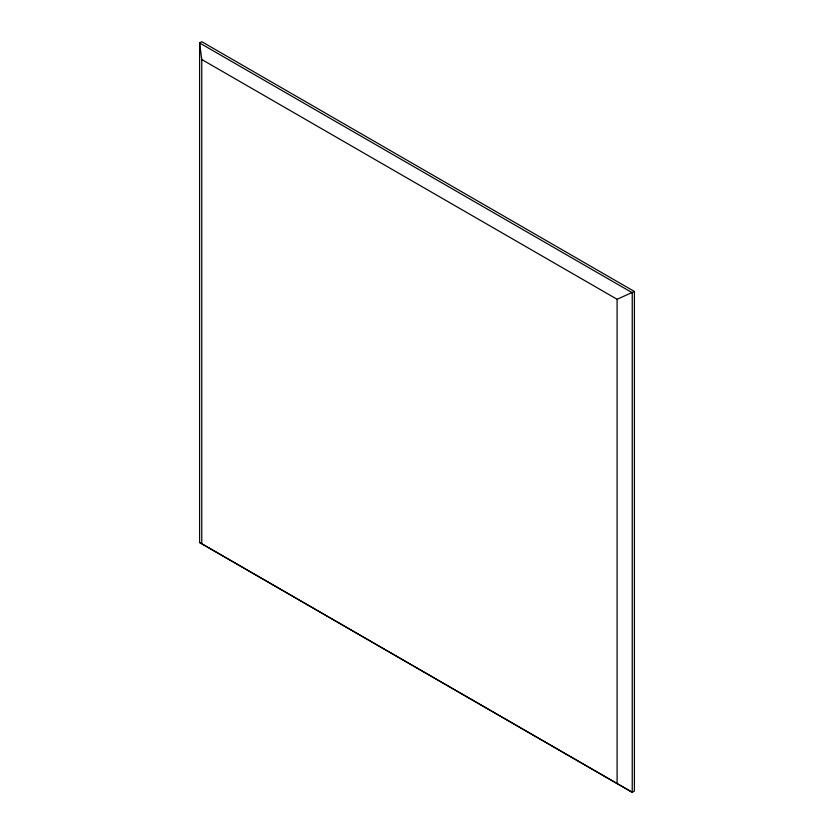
<?xml version="1.0" encoding="UTF-8"?>
<svg xmlns="http://www.w3.org/2000/svg" width="834" height="834" viewBox="0 0 834 834"><rect width="100%" height="100%" fill="white"/><g stroke="black" fill="none" stroke-linecap="round" stroke-linejoin="round"><path stroke-width="1.25" d="M634.403 291.483L617.097 299.281L201.765 59.495L199.597 42.951L201.765 41.7L634.403 291.483L634.403 791.049L632.235 792.3L199.597 542.517L199.597 42.951L632.235 292.734L632.235 792.3L199.597 542.517M617.097 299.281L617.097 783.241M201.765 59.495L201.765 543.455"/></g></svg>
